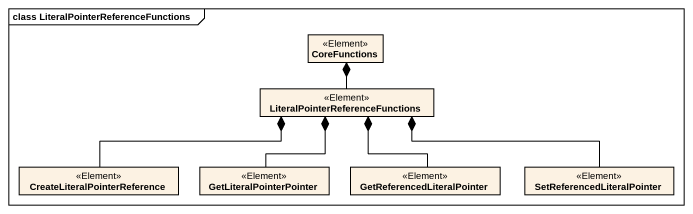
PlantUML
@startuml
mainframe class LiteralPointerReferenceFunctions
hide circle
hide empty members
class CoreFunctions <<Element>>
class "LiteralPointerReferenceFunctions" as LiteralPointerReferenceFunct <<Element>>
class "CreateLiteralPointerReference" as CreateLiteralPointerReferenc <<Element>>
class GetLiteralPointerPointer <<Element>>
class GetReferencedLiteralPointer <<Element>>
class SetReferencedLiteralPointer <<Element>>
CoreFunctions *-- LiteralPointerReferenceFunct
LiteralPointerReferenceFunct *-left- CreateLiteralPointerReferenc
LiteralPointerReferenceFunct *-- GetLiteralPointerPointer
LiteralPointerReferenceFunct *-- GetReferencedLiteralPointer
LiteralPointerReferenceFunct *-right- SetReferencedLiteralPointer
@enduml
